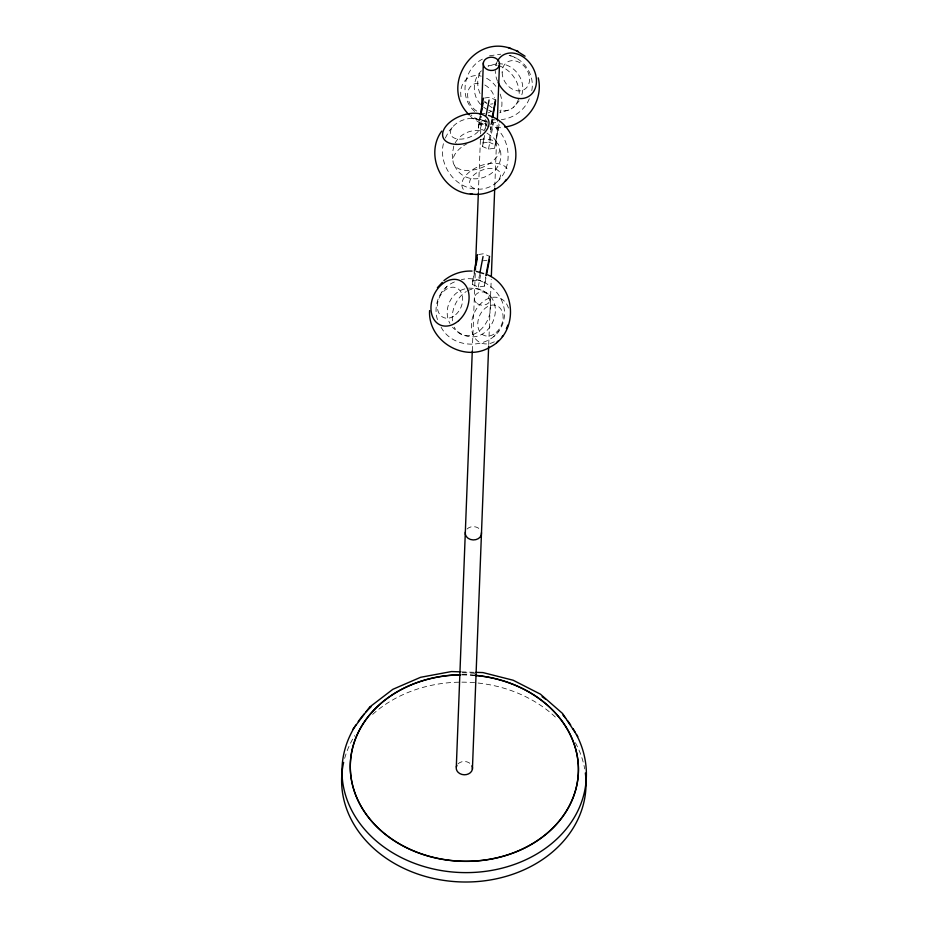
<?xml version="1.0" encoding="UTF-8"?>
<svg xmlns="http://www.w3.org/2000/svg" width="928" height="928" viewBox="0 0 928 928"><rect width="100%" height="100%" fill="white"/><g stroke="black" fill="none" stroke-linecap="round" stroke-linejoin="round"><path stroke-width="0.7" stroke-dasharray="4.64 3.48" d="M485.97 277.843L484.37 286.137L478.268 287.054L472.306 284.444L474.022 272.623M486.133 120.907L484.277 130.581L478.314 127.971L480.043 116.162M472.282 351.039L475.287 272.797M478.349 193.105L480.576 135.152M480.634 133.702L481.307 116.313M499.113 124.723L494.601 148.225L488.499 149.13L482.525 146.52L483.987 136.091M484.37 286.137L485.576 277.089M490.471 127.333L490.39 129.676L492.246 120.002M494.601 148.225L498.719 123.969M488.72 344.613L491.225 279.409M494.786 186.679L497.292 121.487M443.398 143.701C438.12 165.486 455.903 189.648 478.697 189.173A16.159 9.199 -21 0 0 500.412 174.058A16.159 9.199 -21 0 0 476.041 173.246A16.159 9.199 -21 0 0 478.697 189.173M531.767 90.642C534.911 75.412 524.529 59.114 509.414 55.425M478.314 127.971L480.704 115.536M478.442 124.456L484.555 123.54L485.344 119.399M485.321 129.178L486.91 120.895M482.525 146.52L484.648 135.465M486.504 125.79L487.304 121.649M490.784 124.77L491.852 119.248M482.664 143.005L488.766 142.088L493.012 119.979M488.499 149.13L493.534 122.879L499.647 121.962M472.306 284.444L474.684 271.997M472.433 280.917L478.546 280.012L479.602 274.479M478.268 287.054L480.658 274.607M521.838 94.76C526.443 79.889 513.973 63.301 498.382 63.742M453.792 146.114L452.214 154.303L453.096 162.017M529.296 98.751C524.807 110.142 513.451 118.308 501.364 119.631M445.336 138.063L448.804 131.358L453.85 125.663M454.395 281.961C438.909 288.283 431.682 307.806 438.735 322.828M441.055 327.085C453.885 351.793 496.41 349.485 503.463 321.274C510.029 297.343 485.054 273.656 461.413 279.641M455.172 142.9C460.242 133.748 471.47 128.737 481.655 131.115M519.135 100.955L513.196 107.52M481.4 70.818C471.842 79.808 471.9 96.64 481.667 105.467M441.647 292.239L442.517 291.299M445.185 288.376L446.739 286.694M493.708 336.597L495.262 334.904M497.942 331.992L498.812 331.052M497.002 181.958C514.147 166.82 510.702 136.892 491.956 124.538M482.386 59.137C463.803 68.637 458.42 97.22 474.672 111.441M508.915 109.991L500.378 112.3M464.847 288.875C450.382 292.401 442.737 310.497 449.918 323.454M489.508 55.808L500.76 54.184M496.55 63.8L488.024 66.097A24.453 18.931 56.8 0 1 497.037 65.412M484.706 98.008L489.59 97.289L495.564 99.899M490.541 104.145L492.988 103.774M478.697 254.481L483.581 253.75L489.555 256.36M483.314 260.791L486.98 260.246M468.582 288.132C519.355 288.225 488.696 362.825 452.504 327.282M461.483 671.884L474.37 672.301M472.155 118.448L479.683 119.178L486.759 121.719M500.668 127.762L490.39 126.811M491.515 119.492L495.239 119.898M509.124 55.309L511.038 56.051M514.379 57.374L516.525 58.209M470.171 115.884L472.12 117.972L481.064 123.528M488.638 110.142L492.107 111.499M478.918 122.693L489.056 126.672M484.544 102.242L486.933 103.286M491.156 121.835L493.534 122.879M484.555 123.54L486.945 124.584M488.766 142.088L494.74 144.698M478.546 280.012L484.509 282.622M486.933 133.04L493.684 137.936L498.185 144.234M483.5 107.068L486.469 109.133M454.488 165.381C466.529 192.061 508.869 175.299 499.577 147.587M467.039 529.018A8.155 6.658 2.2 0 1 479.962 529.436M458.014 763.86A8.155 6.658 2.2 0 1 470.937 764.278M480.101 139.49A24.453 13.92 -21 0 1 497.628 155.51A24.453 13.92 -21 0 1 461.552 169.743A24.453 13.92 -21 0 1 462.701 146.357M463.698 145.684A24.453 13.92 -21 0 1 466.946 143.794M463.327 189.335A24.314 13.839 -21 0 1 479.741 166.042A24.314 13.839 -21 0 1 508.161 171.645M518.52 98.844A24.453 18.931 56.8 0 1 499.902 110.676M492.142 107.683A24.453 18.931 56.8 0 1 488.174 104.794M486.342 103.066A24.453 18.931 56.8 0 1 484.648 101.164M480.031 93.566A24.453 18.931 56.8 0 1 480.46 72.372M498.382 65.702A24.453 18.931 56.8 0 1 519.042 96.118M484.95 113.529A16.159 12.516 56.8 0 1 481.4 113.135M476.714 111.082A16.159 12.516 56.8 0 1 467.828 92.429A16.159 12.516 56.8 0 1 481.284 83.613M484.834 85.005A16.159 12.516 56.8 0 1 494.566 97.869M491.074 111.244A16.159 12.516 56.8 0 1 488.244 112.88M486.759 121.162A24.314 18.827 56.8 0 1 471.099 115.026M460.984 96.756A24.314 18.827 56.8 0 1 481.261 76.166M486.597 78.265A24.314 18.827 56.8 0 1 495.865 86.327M500.146 94.064A24.314 18.827 56.8 0 1 499.867 112.833M497.524 81.27A24.314 18.827 56.8 0 1 495.239 70.621M495.912 65.041A24.314 18.827 56.8 0 1 497.953 60.204M462.132 674.853A114.098 93.229 2.2 0 1 474.974 675.398M462.144 674.726A114.098 93.229 2.2 0 1 474.985 675.282M462.272 672.765A122.252 99.899 2.2 0 1 474.834 673.287M344.648 758.373A122.252 99.899 2.2 0 1 354.809 735.51M372.627 714.398A122.252 99.899 2.2 0 1 460.508 682.161M461.912 682.15A122.252 99.899 2.2 0 1 556.928 718.55M575.395 742.725A122.252 99.899 2.2 0 1 584.71 768.929M467.538 290.812A24.453 17.98 -66.2 0 1 489.81 300.498A24.453 17.98 -66.2 0 1 478.546 331.493A24.453 17.98 -66.2 0 1 454.302 327.201M452.481 320.879A24.453 17.98 -66.2 0 1 466.32 291.496M494.322 341.794A24.314 17.876 -66.2 0 1 471.76 330.345A24.314 17.876 -66.2 0 1 486.55 299.326A24.314 17.876 -66.2 0 1 509.112 310.776M477.282 303.676A8.155 6.658 2.2 0 0 490.448 299.698A8.155 6.658 2.2 0 0 479.463 292.308A8.155 6.658 2.2 0 0 477.282 303.676M459.453 139.142A16.159 9.199 -21 0 0 481.168 124.016A16.159 9.199 -21 0 0 456.796 123.215A16.159 9.199 -21 0 0 459.453 139.142M502.152 72.349A16.159 12.516 56.8 0 0 522.766 90.283A16.159 12.516 56.8 0 0 522.661 64.716A16.159 12.516 56.8 0 0 502.152 72.349M455.718 314.673A16.159 11.878 -66.2 0 0 456.97 288.144A16.159 11.878 -66.2 0 0 437.355 305.347A16.159 11.878 -66.2 0 0 455.718 314.673M496.144 332.514A16.159 11.878 -66.2 0 0 497.385 305.985A16.159 11.878 -66.2 0 0 477.781 323.188A16.159 11.878 -66.2 0 0 496.144 332.514"/><path stroke-width="1.39" d="M456.309 766.98L472.282 351.039M475.403 269.897L478.349 193.105M481.528 110.525L483.36 62.71M495.517 101.071L492.78 117.241M472.41 769.254L488.662 346.063M491.33 276.509L494.728 188.129M497.35 120.037L499.461 64.972A8.155 6.658 2.2 0 0 488.476 57.594A8.155 6.658 2.2 0 0 486.295 68.962A8.155 6.658 2.2 0 0 499.461 64.972M480.31 114.782L483.488 98.194M480.959 114.156L482.026 108.622M482.56 105.862L483.082 103.101M486.144 115.246L489.068 100.05M492.118 117.856L495.564 99.899M474.289 271.243L477.479 254.655M476.018 265.095L477.34 258.181M479.869 273.099L483.047 256.511M485.843 275.709L489.555 256.36M486.492 275.082L489.416 259.875M441.705 131.126C424.026 155.289 442.482 193.326 472.41 194.277M429.606 310.567C427.646 340.796 464.302 363.01 490.181 347.06C518.613 332.595 516.629 287.506 487.757 274.874M353 729.141L369.541 707.194M505.331 181.285C525.202 161.263 515.516 123.412 488.488 115.408M437.39 287.715L442.308 282.356M496.584 342.629L498.139 340.936M502.199 336.516L503.069 335.576M369.924 706.869L392.846 689.318L420.628 677.289L451.472 671.559L460.056 671.837M443.862 280.662C451.727 274.201 461.854 270.605 472.062 271.08M504.635 126.985C527.498 124.642 543.715 99.899 538.24 77.848M475.797 672.348L482.954 672.58L513.161 680.236L540.398 694.144L562.565 713.504L577.773 736.496M511.003 48.604C473.094 34.29 439.443 86.374 469.208 114.84M476.226 271.359L483.65 273.598M516.142 50.622L525.074 56.19M508.138 47.49L518.288 51.458M481.481 532.672A8.155 6.658 2.2 0 1 473.176 539.934A8.155 6.658 2.2 0 1 465.322 532.15M471.958 765.82A8.155 6.658 2.2 0 1 464.162 774.776A8.155 6.658 2.2 0 1 456.912 765.322M506.224 179.533A24.314 13.839 -21 0 1 470.345 193.685M497.953 60.204A24.314 18.827 56.8 0 1 529.053 62.095A24.314 18.827 56.8 0 1 529.18 96.118A24.314 18.827 56.8 0 1 498.046 82.418M474.985 675.282A114.098 93.229 2.2 0 1 560.083 819.946A114.098 93.229 2.2 0 1 365.017 812.568A114.098 93.229 2.2 0 1 460.717 674.737M474.974 675.398A114.098 93.229 2.2 0 1 560.071 820.062A114.098 93.229 2.2 0 1 365.017 812.684A114.098 93.229 2.2 0 1 460.706 674.865M576.404 734.547A122.252 99.899 2.2 0 1 459.604 872.482A122.252 99.899 2.2 0 1 355.9 724.977M358.22 721.555A122.252 99.899 2.2 0 1 364.263 713.876M366.142 711.776A122.252 99.899 2.2 0 1 370.991 706.858M542.091 696.708A122.252 99.899 2.2 0 1 545.548 699.178M562.925 715.082A122.252 99.899 2.2 0 1 565.662 718.307M567.414 720.522A122.252 99.899 2.2 0 1 570.708 725.07M572.982 728.573A122.252 99.899 2.2 0 1 575.093 732.134M585.348 773.012A122.252 99.899 2.2 0 1 459.163 881.867A122.252 99.899 2.2 0 1 343.638 762.398M507.825 325.125A24.314 17.876 -66.2 0 1 506.386 328.663M456.251 144.362A24.314 13.839 -21 0 0 488.917 121.614A24.314 13.839 -21 0 0 452.249 120.396A24.314 13.839 -21 0 0 456.251 144.362M458.606 320.705A24.314 17.876 -66.2 0 0 460.474 280.79A24.314 17.876 -66.2 0 0 430.975 306.681A24.314 17.876 -66.2 0 0 458.606 320.705"/></g></svg>
